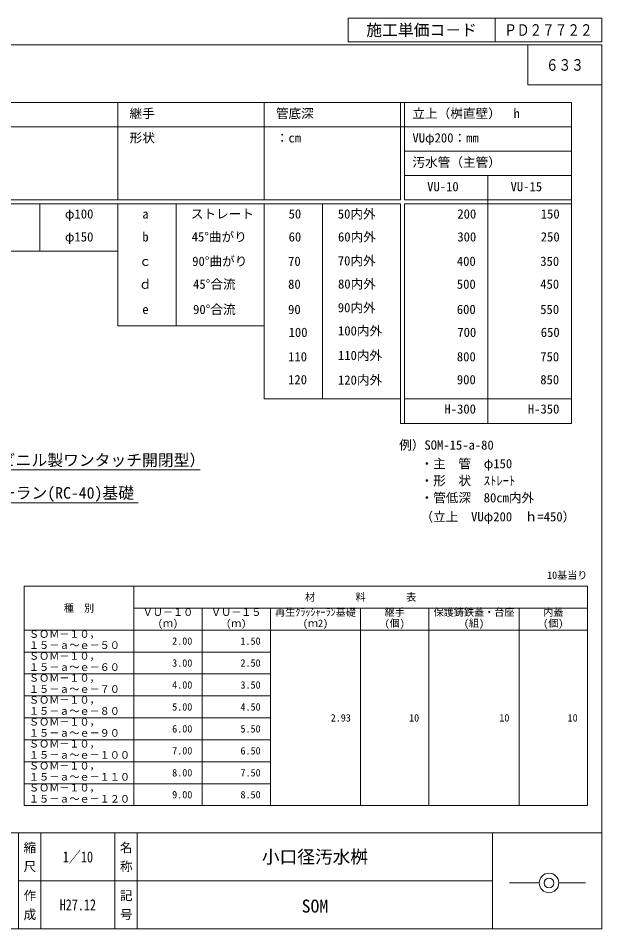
# Model space of a CAD drawing. Units: millimetres at full size, sheet at 1:10; details may follow other scales. Extents: x 148 to 2886, y 2290 to 4157.
# Drawn here: x 1690 to 2886, y 2290 to 4157 of the extents above; entities that cross this region are included whole.
import ezdxf
from ezdxf.enums import TextEntityAlignment as Align

# ---------------------------------------------------------------- set-up
doc = ezdxf.new("R2010")
doc.units = ezdxf.units.MM
doc.header["$LTSCALE"] = 10
for name, color, linetype, lineweight in [('0_2', 7, 'Continuous', 13), ('_0-0_', 7, 'Continuous', 13), ('寸法', 3, 'Continuous', 13)]:
    doc.layers.add(name, color=color, linetype=linetype, lineweight=lineweight)
doc.styles.add('@ＭＳ ゴシック', font='')
doc.styles.add('ＭＳ ゴシック', font='')
doc.styles.get('@ＭＳ ゴシック').set_extended_font_data('@MS Gothic')
doc.styles.get('ＭＳ ゴシック').set_extended_font_data('MS Gothic')

msp = doc.modelspace()

# ---------------------------------------------------------------- linework, layer by layer
at = {"layer": '0_2'}
for p, q in [((1701.53, 2992.54), (1701.53, 2542.54)), ((1701.53, 2992.54), (2856.53, 2992.54)), ((1926.53, 2992.54), (1926.53, 2542.54)), ((2856.53, 2992.54), (2856.53, 2542.54)), ((1926.53, 2947.54), (2856.53, 2947.54)), ((2066.53, 2947.54), (2066.53, 2542.54)), ((2206.53, 2947.54), (2206.53, 2542.54)), ((2391.53, 2947.54), (2391.53, 2542.54)), ((2531.53, 2947.54), (2531.53, 2542.54)), ((2716.53, 2947.54), (2716.53, 2542.54)), ((1701.53, 2902.54), (2856.53, 2902.54)), ((1701.53, 2857.54), (2206.53, 2857.54)), ((1701.53, 2812.54), (2206.53, 2812.54)), ((1701.53, 2767.54), (2206.53, 2767.54)), ((1701.53, 2722.54), (2206.53, 2722.54)), ((1701.53, 2677.54), (2206.53, 2677.54)), ((1701.53, 2632.54), (2206.53, 2632.54)), ((1701.53, 2587.54), (2206.53, 2587.54)), ((1701.53, 2542.54), (2856.53, 2542.54)), ((2662.11, 2388.42), (1690.16, 2388.42))]:
    msp.add_line(p, q, dxfattribs=at)
at = {"layer": '_0-0_'}
for p, q in [((2365.84, 4156.81), (2885.95, 4156.81)), ((2365.84, 4156.81), (2365.84, 4108.43)), ((2667.04, 4156.81), (2667.04, 4108.43)), ((2885.95, 4156.81), (2885.95, 4108.43)), ((2365.84, 4108.43), (2885.95, 4108.43)), ((2734.6, 4101.94), (2734.6, 4019.94)), ((2885.95, 4019.94), (2734.6, 4019.94)), ((1690.16, 2486.71), (1690.16, 2290.13)), ((1736.13, 2486.71), (1736.13, 2290.13)), ((1887.6, 2486.71), (1887.6, 2290.24)), ((1933.56, 2486.71), (1933.56, 2290.13)), ((2662.11, 2486.71), (2662.11, 2290.13))]:
    msp.add_line(p, q, dxfattribs=at)
at = {"layer": '_0-0_', "color": 6}
msp.add_line((147.83, 2486.71), (2885.95, 2486.71), dxfattribs=at)
msp.add_lwpolyline([(2885.95, 4101.94), (147.83, 4101.94), (147.83, 2290.13), (2885.95, 2290.13)], close=True, dxfattribs=at)
at = {"layer": '寸法'}
for p, q in [((1613.55, 3984.31), (1893.55, 3984.31)), ((1893.55, 3984.31), (1893.55, 3784.31)), ((1893.55, 3984.31), (2193.55, 3984.31)), ((2193.55, 3984.31), (2193.55, 3784.31)), ((2193.55, 3984.31), (2473.55, 3984.31)), ((2473.55, 3984.31), (2473.55, 3784.31)), ((2473.55, 3984.31), (2823.55, 3984.31)), ((2481.55, 3984.31), (2481.55, 3784.31)), ((2823.55, 3984.31), (2823.55, 3326.31)), ((1613.55, 3934.31), (1893.55, 3934.31)), ((1893.55, 3934.31), (2193.55, 3934.31)), ((2193.55, 3934.31), (2473.55, 3934.31)), ((2473.55, 3934.31), (2823.55, 3934.31)), ((2481.55, 3884.31), (2823.55, 3884.31)), ((2481.55, 3834.31), (2823.55, 3834.31)), ((2652.55, 3834.31), (2652.55, 3326.31)), ((1463.55, 3784.31), (2473.55, 3784.31)), ((1463.55, 3776.31), (2473.55, 3776.31)), ((1733.55, 3776.31), (1733.55, 3729.31)), ((1893.55, 3776.31), (1893.55, 3526.31)), ((2013.55, 3776.31), (2013.55, 3526.31)), ((2193.55, 3776.31), (2193.55, 3376.31)), ((2313.55, 3776.31), (2313.55, 3376.31)), ((2473.55, 3776.31), (2473.55, 3326.31)), ((2481.55, 3784.31), (2823.55, 3784.31)), ((2481.55, 3776.31), (2481.55, 3326.31)), ((2481.55, 3776.31), (2823.55, 3776.31)), ((1733.55, 3729.31), (1733.55, 3679.31)), ((1613.55, 3679.31), (1893.55, 3679.31)), ((1893.55, 3526.31), (2193.55, 3526.31)), ((2193.55, 3376.31), (2473.55, 3376.31)), ((2481.55, 3376.31), (2823.55, 3376.31)), ((2473.55, 3326.31), (2823.55, 3326.31)), ((2757.87, 2384.17), (2696.86, 2384.17)), ((2797.87, 2384.17), (2852.8, 2384.17))]:
    msp.add_line(p, q, dxfattribs=at)
at = {"layer": '寸法', "color": 1}
for points in [[(1007.89, 3474.71), (1014.34, 3470.87), (1418.15, 3230.72), (2062.61, 3230.72)], [(1173.76, 3308.78), (1180.2, 3304.95), (1418.15, 3163.62), (1935.18, 3163.62)]]:
    msp.add_lwpolyline(points, dxfattribs=at)
at = {"layer": '寸法'}
for radius in [20, 10]:
    msp.add_circle((2777.87, 2384.17), radius, dxfattribs=at)

# ---------------------------------------------------------------- texts
at = {"layer": '_0-0_', "style": 'ＭＳ ゴシック'}
for s, height, p in [('施工単価コ－ド', 23.74, (2516.44, 4132.62)), ('材\u3000\u3000\u3000\u3000料\u3000\u3000\u3000\u3000表', 15.19, (2391.53, 2970.04)), ('種\u3000別', 15.19, (1814.03, 2947.54)), ('小口径汚水桝', 26.58, (2297.84, 2437.56)), ('SOM', 26.58, (2297.84, 2336.63))]:
    msp.add_text(s, height=height, dxfattribs=at).set_placement(p, align=Align.MIDDLE_CENTER)
at = {"layer": '_0-0_', "style": 'ＭＳ ゴシック', "width": 0.8}
for s, height, p in [('ＰＤ２７７２２', 23.74, (2776.5, 4132.62)), ('６３３', 23.74, (2810.28, 4060.94)), ('1／10', 22.79, (1811.86, 2437.56)), ('H27.12', 22.79, (1811.86, 2339.27))]:
    msp.add_text(s, height=height, dxfattribs=at).set_placement(p, align=Align.MIDDLE_CENTER)
at = {"layer": '_0-0_', "style": 'ＭＳ ゴシック'}
for s, p in [('10基当り', (2856.53, 3015.04)), ('2.00', (2046.53, 2880.04)), ('1.50', (2186.53, 2880.04)), ('3.00', (2046.53, 2835.04)), ('2.50', (2186.53, 2835.04)), ('4.00', (2046.53, 2790.04)), ('3.50', (2186.53, 2790.04)), ('5.00', (2046.53, 2745.04)), ('4.50', (2186.53, 2745.04)), ('2.93', (2371.53, 2722.54)), ('10', (2511.53, 2722.54)), ('10', (2696.53, 2722.54)), ('10', (2836.53, 2722.54)), ('6.00', (2046.53, 2700.04)), ('5.50', (2186.53, 2700.04)), ('7.00', (2046.53, 2655.04)), ('6.50', (2186.53, 2655.04)), ('8.00', (2046.53, 2610.04)), ('7.50', (2186.53, 2610.04)), ('9.00', (2046.53, 2565.04)), ('8.50', (2186.53, 2565.04))]:
    msp.add_text(s, height=15.19, dxfattribs=at).set_placement(p, align=Align.MIDDLE_RIGHT)
for s, p in [('ＶＵ－１０', (1944.73, 2946.71)), ('ＶＵ－１５', (2084.73, 2946.71)), ('再生ｸﾗｯｼｬｰﾗﾝ基礎', (2216.15, 2946.71)), ('継手', (2440.81, 2946.71)), ('保護鋳鉄蓋・台座', (2541.15, 2946.71)), ('内蓋', (2765.81, 2946.71)), ('(ｍ)', (1975.81, 2924.1)), ('(ｍ)', (2115.81, 2924.1)), ('(ｍ2)', (2273.13, 2924.1)), ('(個)', (2440.81, 2924.1)), ('(組)', (2603.31, 2924.1)), ('(個)', (2765.81, 2924.1)), ('ＳＯＭ－１０，', (1711.53, 2901.79)), ('１５－ａ～ｅ－５０', (1711.53, 2879.02)), ('ＳＯＭ－１０，', (1711.53, 2856.79)), ('１５－ａ～ｅ－６０', (1711.53, 2834.02)), ('ＳＯＭ－１０，', (1711.53, 2811.79)), ('１５－ａ～ｅ－７０', (1711.53, 2789.02)), ('ＳＯＭ－１０，', (1711.53, 2766.79)), ('１５－ａ～ｅ－８０', (1711.53, 2744.02)), ('ＳＯＭ－１０，', (1711.53, 2721.79)), ('１５－ａ～ｅ－９０', (1711.53, 2699.02)), ('ＳＯＭ－１０，', (1711.53, 2676.79)), ('１５－ａ～ｅ－１００', (1711.53, 2654.02)), ('ＳＯＭ－１０，', (1711.53, 2631.79)), ('１５－ａ～ｅ－１１０', (1711.53, 2609.02)), ('ＳＯＭ－１０，', (1711.53, 2586.79)), ('１５－ａ～ｅ－１２０', (1711.53, 2564.02))]:
    msp.add_text(s, height=15.19, dxfattribs=at).set_placement(p, align=Align.TOP_LEFT)
at = {"layer": '_0-0_', "style": '@ＭＳ ゴシック'}
for s, p in [(' 縮 尺 ', (1713.15, 2437.56)), ('名 称', (1910.58, 2437.56)), ('作 成', (1713.15, 2339.27)), ('記 号', (1910.58, 2339.27))]:
    msp.add_text(s, height=18.99, rotation=270, dxfattribs=at).set_placement(p, align=Align.MIDDLE_CENTER)
at = {"layer": '寸法', "style": 'ＭＳ ゴシック'}
for s, height, p in [('継手', 18.99, (1917.73, 3946.36)), ('管底深', 18.99, (2217.73, 3946.36)), ('立上（桝直壁）\u3000h', 18.99, (2497.73, 3946.36)), ('形状', 18.99, (1917.73, 3896.36)), ('：cm', 18.99, (2217.73, 3896.36)), ('VUφ200：mm', 18.99, (2497.73, 3896.36)), ('汚水管（主管）', 18.99, (2497.73, 3846.36)), ('VU-10', 18.99, (2527.93, 3796.36)), ('VU-15', 18.99, (2698.93, 3796.36)), ('φ100', 18.99, (1785.23, 3740.41)), ('a', 18.99, (1943.93, 3740.41)), ('ストレート', 18.99, (2043.36, 3740.41)), ('50', 18.99, (2243.93, 3740.41)), ('50内外', 18.99, (2344.72, 3740.41)), ('200', 18.99, (2589.85, 3740.41)), ('150', 18.99, (2760.85, 3740.41)), ('φ150', 18.99, (1785.23, 3693.41)), ('b', 18.99, (1943.93, 3693.41)), ('45°曲がり', 18.99, (2045.17, 3693.41)), ('60', 18.99, (2243.93, 3693.41)), ('60内外\u3000', 18.99, (2345.17, 3693.41)), ('300', 18.99, (2589.85, 3693.41)), ('250', 18.99, (2760.85, 3693.41)), ('ｃ', 18.99, (1937.08, 3643.41)), ('90°曲がり', 18.99, (2046.22, 3643.41)), ('70', 18.99, (2242.88, 3643.41)), ('70内外', 18.99, (2344.72, 3644.36)), ('400', 18.99, (2588.8, 3643.41)), ('350', 18.99, (2759.8, 3643.41)), ('ｄ', 18.99, (1937.08, 3596.41)), ('45°合流', 18.99, (2048.02, 3596.41)), ('80内外\u3000', 18.99, (2345.17, 3596.83)), ('80', 18.99, (2242.88, 3596.41)), ('500', 18.99, (2588.8, 3596.41)), ('450', 18.99, (2759.8, 3596.41)), ('90°合流', 18.99, (2048.02, 3544.64)), ('90', 18.99, (2242.79, 3544.64)), ('90内外', 18.99, (2344.72, 3548.33)), ('600', 18.99, (2588.71, 3544.64)), ('550', 18.99, (2759.71, 3544.64)), ('e', 18.99, (1943.93, 3544.64)), ('100内外\u3000', 18.99, (2345.17, 3500.8)), ('100', 18.99, (2243.93, 3497.7)), ('700', 18.99, (2589.85, 3497.7)), ('650', 18.99, (2760.85, 3497.7)), ('110', 18.99, (2242.88, 3447.7)), ('110内外\u3000', 18.99, (2345.17, 3450.34)), ('800', 18.99, (2588.8, 3447.7)), ('750', 18.99, (2759.8, 3447.7)), ('120', 18.99, (2242.88, 3400.7)), ('120内外\u3000', 18.99, (2345.17, 3399.92)), ('900', 18.99, (2588.8, 3400.7)), ('850', 18.99, (2759.8, 3400.7)), ('H-300', 18.99, (2563.35, 3340.52)), ('H-350', 18.99, (2734.35, 3340.52)), ('例）SOM-15-a-80', 18.99, (2470.54, 3266.63)), ('内蓋（硬質塩化ビニル製ワンタッチ開閉型）', 23.74, (1425.29, 3231.86)), ('・主\u3000管\u3000φ150', 18.99, (2514.37, 3228.5)), ('・形\u3000状\u3000ｽﾄﾚｰﾄ', 18.99, (2514.37, 3193.54)), ('再生クラッシャーラン(RC-40)基礎', 23.74, (1425.29, 3164.75)), ('・管低深\u300080cm内外', 18.99, (2514.37, 3158.58)), ('（立上\u3000VUφ200\u3000ｈ=450）', 18.99, (2514.37, 3119.65))]:
    msp.add_text(s, height=height, dxfattribs=at).set_placement(p, align=Align.BOTTOM_LEFT)

doc.saveas('drawing.dxf')
